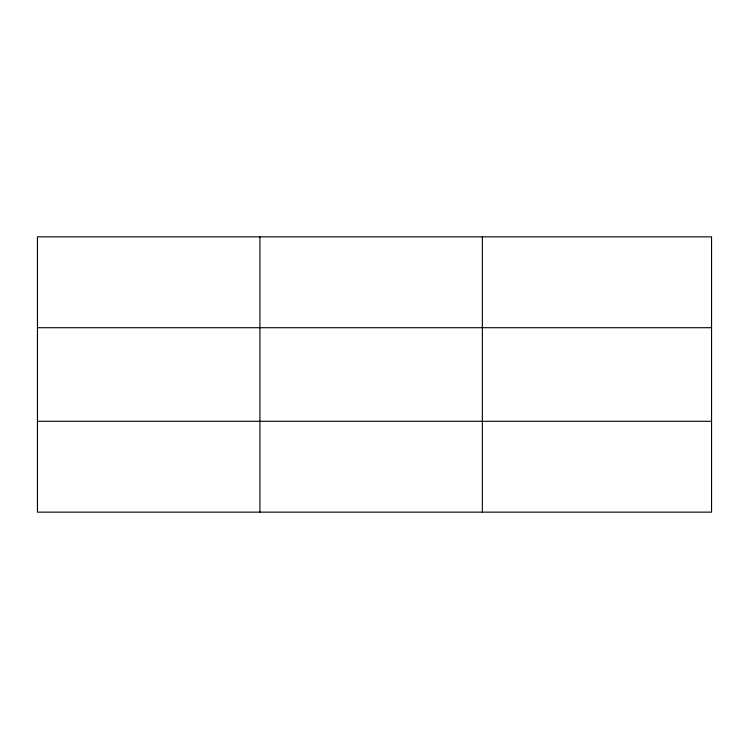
<?xml version="1.0" encoding="UTF-8"?>
<svg xmlns="http://www.w3.org/2000/svg" width="749" height="749" viewBox="0 0 749 749"><rect width="100%" height="100%" fill="white"/><g stroke="black" fill="none" stroke-linecap="round" stroke-linejoin="round"><path stroke-width="1.12" d="M259.903 512.138L259.903 236.862M482.356 512.138L482.356 236.862M37.45 327.706L711.55 327.706M37.45 421.294L711.55 421.294M711.55 481.86L711.55 512.138L37.45 512.138L37.45 236.862L711.55 236.862L711.55 481.86"/></g></svg>
